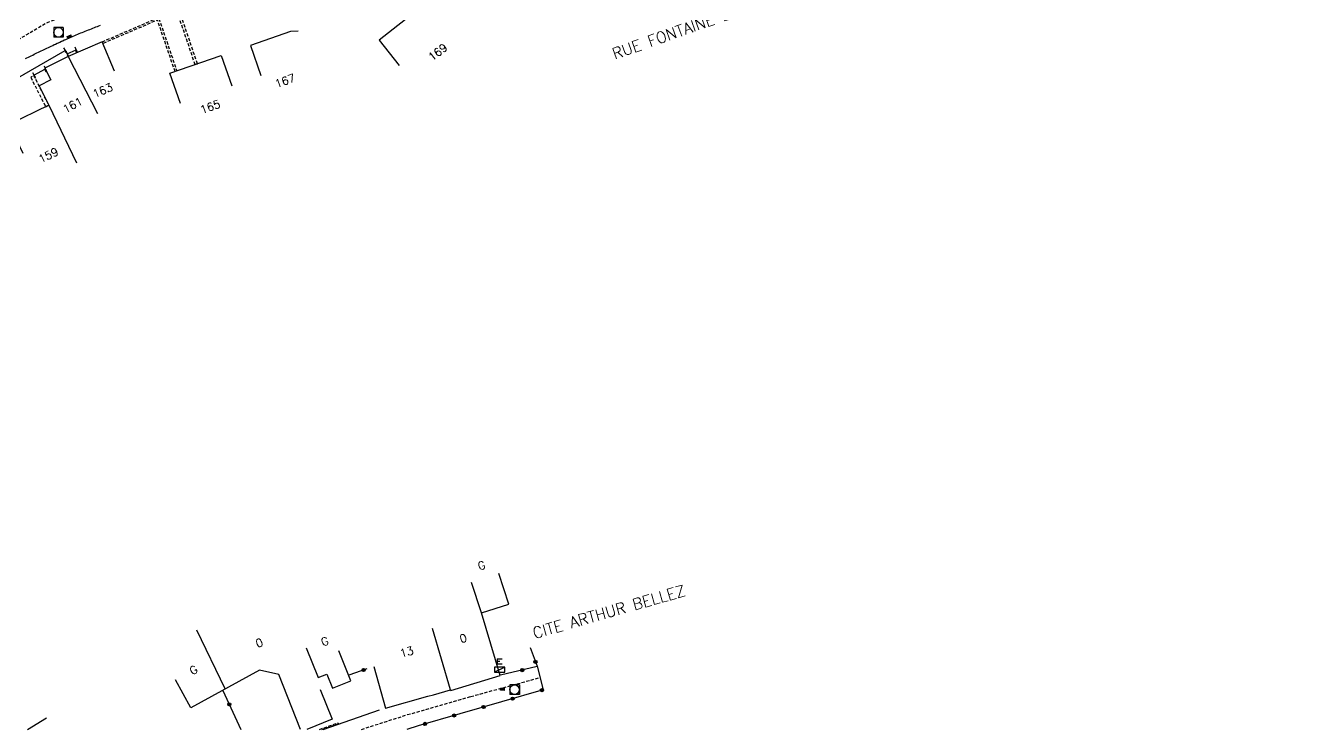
# Model space of a CAD drawing. Header units: millimetres. Extents: x 119599 to 140000, y 124063 to 129001.
# Drawn here: x 139207.2 to 139407.1, y 128000 to 128109.9 of the extents above; entities that cross this region are included whole.
import ezdxf
from ezdxf.enums import TextEntityAlignment as Align

# ---------------------------------------------------------------- set-up
doc = ezdxf.new("R2010")
doc.units = ezdxf.units.MM
doc.linetypes.add('DASHED', pattern=[0.75, 0.5, -0.25])
doc.layers.get('0').update_dxf_attribs({"linetype": 'CONTINUOUS'})
for name, color, linetype in [('W0001', 6, 'DASHED'), ('W0008', 7, 'CONTINUOUS'), ('W0100', 7, 'CONTINUOUS'), ('W0105', 7, 'CONTINUOUS'), ('W0112', 1, 'DASHED'), ('W0322', 7, 'CONTINUOUS'), ('W0400', 7, 'CONTINUOUS'), ('W0420', 7, 'CONTINUOUS'), ('W0430', 7, 'CONTINUOUS'), ('W0989', 7, 'CONTINUOUS'), ('W0991', 7, 'CONTINUOUS'), ('W1102', 7, 'CONTINUOUS')]:
    doc.layers.add(name, color=color, linetype=linetype)
doc.styles.get("Standard").update_dxf_attribs({"font": 'romans.shx', "width": 0.85})

# ---------------------------------------------------------------- blocks, each defined once
blk = doc.blocks.new('t105o')
for p, q in [((-0.5, 0), (0.5, 0)), ((0.5, 0), (0.2, 0.1)), ((0.5, 0), (0.2, -0.1))]:
    blk.add_line(p, q)
blk = doc.blocks.new('T400')
for p, q in [((-0.15, 0.3), (0.15, 0.3)), ((-0.15, -0.25), (-0.15, 0.3)), ((-0.15, 0.15), (0.15, 0.15)), ((-0.15, 0), (0.15, 0)), ((0.15, 0.3), (0.15, -0.25)), ((-0.15, -0.15), (0.15, -0.15)), ((-0.15, -0.25), (-0.15, -0.3)), ((-0.15, -0.3), (0.15, -0.3)), ((0.15, -0.3), (0.15, -0.25))]:
    blk.add_line(p, q)
blk = doc.blocks.new('T420')
for p, q in [((0.75, 0.75), (-0.75, 0.75)), ((-0.75, 0.75), (-0.75, -0.75)), ((0.75, 0.75), (0.75, -0.75)), ((0.75, -0.75), (-0.75, -0.75))]:
    blk.add_line(p, q)
blk.add_ellipse((0, 0), major_axis=(-0.53, 0.53), ratio=1, start_param=3.926991, end_param=10.210176)
blk = doc.blocks.new('T430')
at = {"flags": 128}
for points in [[(-0.4, 2.1), (0.4, 2.1)], [(-0.4, 2.1), (-0.4, 1.3)], [(0.8, 0.8), (-0.8, 0.8)], [(-0.8, 0.8), (-0.8, 0)], [(0.8, 0.8), (-0.8, 0)], [(-0.8, 0), (0.8, 0)], [(-0.4, 1.7), (0, 1.7)], [(-0.4, 1.3), (0.4, 1.3)], [(0.8, 0), (0.8, 0.8)]]:
    blk.add_lwpolyline(points, dxfattribs=at)
blk = doc.blocks.new('t322o')
at = {"color": 0, "linetype": 'Continuous'}
for radius in [0.25, 0.15]:
    blk.add_circle((0, 0), radius, dxfattribs=at)

msp = doc.modelspace()

# ---------------------------------------------------------------- linework, layer by layer
at = {"layer": 'W0001', "flags": 128}
msp.add_lwpolyline([(139563.02, 128239.66), (139436.82, 128193.35), (139395.59, 128178.28), (139241.5, 128121.95), (139210.69, 128110.34), (139206.44, 128107.86), (139200.22, 128104.4), (139185.68, 128095.07), (139175.07, 128088.1), (139130.89, 128058.94), (139123.69, 128054.1), (139120.53, 128051.87), (139117.35, 128049.53), (139113.85, 128046.61), (139110.55, 128043.64), (139107.81, 128040.96), (139104.23, 128037.07), (139100.81, 128033.05), (139097.46, 128028.67), (139094.39, 128024.27), (139091.96, 128020.44), (139088.6, 128014.49), (139086.7, 128010.5), (139084.15, 128004.07), (139082.63, 128000)], dxfattribs=at)
at = {"layer": 'W0001'}
msp.add_lwpolyline([(139259.69, 128000), (139266.88, 128002.3), (139276.75, 128005.12), (139287.66, 128008.12)], dxfattribs=at)
at = {"layer": 'W0008', "flags": 128}
msp.add_lwpolyline([(139207.24, 128104.71), (139207.46, 128104.82), (139207.68, 128104.93), (139207.91, 128105.04), (139208.13, 128105.15), (139208.35, 128105.26), (139208.57, 128105.37), (139208.79, 128105.48), (139209.02, 128105.59), (139209.24, 128105.7), (139209.46, 128105.81), (139209.69, 128105.92), (139209.91, 128106.03), (139210.13, 128106.13), (139210.36, 128106.24), (139210.58, 128106.35), (139210.8, 128106.45), (139211.03, 128106.56), (139211.25, 128106.67), (139211.48, 128106.77), (139211.7, 128106.88), (139211.93, 128106.98), (139212.15, 128107.09), (139212.38, 128107.19), (139212.6, 128107.29), (139212.83, 128107.4), (139213.06, 128107.5), (139213.29, 128107.61), (139213.52, 128107.71), (139213.76, 128107.81), (139213.99, 128107.91), (139214.22, 128108.01), (139214.45, 128108.11), (139214.69, 128108.21), (139214.92, 128108.31), (139215.16, 128108.41), (139215.39, 128108.51), (139215.63, 128108.61), (139215.86, 128108.7), (139216.1, 128108.8), (139216.33, 128108.89), (139216.57, 128108.99), (139216.8, 128109.08), (139217.04, 128109.18), (139217.28, 128109.27), (139217.51, 128109.36), (139217.75, 128109.46), (139217.98, 128109.55), (139218.22, 128109.64), (139218.46, 128109.74), (139218.69, 128109.83), (139218.93, 128109.92)], dxfattribs=at)
at = {"layer": 'W0008'}
msp.add_lwpolyline([(139253.69, 128000), (139262.51, 128003.05)], dxfattribs=at)
at = {"layer": 'W0100'}
msp.add_line((139278.43, 128018.18), (139276.88, 128022.94), dxfattribs=at)
at = {"layer": 'W0100', "flags": 128}
for points in [[(139273.03, 128114.31), (139269.93, 128118.23), (139266.43, 128115.47), (139268.77, 128112.52), (139262.48, 128107.56), (139265.58, 128103.63)], [(139221.15, 128102.72), (139219.19, 128107.32), (139213.87, 128105.05), (139210.26, 128103.19), (139211.2, 128101.37), (139209.38, 128100.43), (139210.88, 128097.42), (139204.67, 128094.44), (139206.83, 128089.94)], [(139249.8, 128108.96), (139248.59, 128108.94), (139242.35, 128106.77), (139243.99, 128102.05)], [(139201.54, 128099.16), (139213.42, 128105.98), (139213.72, 128105.47), (139215.12, 128106.08), (139215.27, 128105.73)], [(139231.42, 128097.68), (139229.78, 128102.41), (139237.8, 128105.19), (139239.43, 128100.46)], [(139208.54, 128102.11), (139210.33, 128103.11)]]:
    msp.add_lwpolyline(points, dxfattribs=at)
at = {"layer": 'W0100'}
for points in [[(139261.64, 128009.81), (139263.46, 128003.33), (139270.08, 128005.17), (139270.94, 128005.37), (139273.62, 128006.17), (139273.62, 128006.17), (139273.65, 128006.09), (139281.34, 128008.39), (139278.43, 128018.18), (139278.43, 128018.18), (139282.69, 128019.57), (139281.14, 128024.33)], [(139251.05, 128012.74), (139252.91, 128008.1), (139254.27, 128008.64), (139255.18, 128006.46), (139258.03, 128007.6), (139256.16, 128012.24)], [(139250.18, 128000), (139246.77, 128008.57), (139243.78, 128009.26), (139233.07, 128003.37), (139230.66, 128007.75)], [(139253.24, 128006.24), (139255.13, 128001.62), (139251.18, 128000)]]:
    msp.add_lwpolyline(points, dxfattribs=at)
at = {"layer": 'W0112'}
msp.add_line((139256.06, 128001.02), (139256.09, 128000.9), dxfattribs=at)
at = {"layer": 'W0112', "flags": 128}
for points in [[(139234.08, 128103.89), (139231.36, 128111.9), (139235.07, 128113.26), (139234.92, 128113.65), (139230.84, 128112.15), (139233.69, 128103.76)], [(139230.58, 128102.67), (139227.84, 128110.72), (139219.35, 128107.07), (139219.24, 128107.34), (139228.01, 128111.11), (139230.85, 128102.77)], [(139208.04, 128101.8), (139210.38, 128097.16), (139210.88, 128097.42), (139208.55, 128102.05)]]:
    msp.add_lwpolyline(points, close=True, dxfattribs=at)
at = {"layer": 'W0112'}
for points in [[(139253.15, 128000), (139256.06, 128001.02)], [(139253.52, 128000), (139256.09, 128000.9)]]:
    msp.add_lwpolyline(points, dxfattribs=at)
at = {"layer": 'W0322'}
for p, q in [((139257.78, 128008.51), (139260.6, 128009.48)), ((139287.11, 128009.8), (139281.41, 128008.45)), ((139238.07, 128006.08), (139240.83, 128000))]:
    msp.add_line(p, q, dxfattribs=at)
msp.add_lwpolyline([(139286.04, 128012.78), (139287.11, 128009.87), (139288.06, 128006.17), (139268.54, 128000.55), (139266.8, 128000)], dxfattribs=at)
at = {"layer": 'W1102'}
for p, q in [((139238.42, 128006.32), (139233.98, 128015.47)), ((139273.62, 128006.17), (139270.78, 128015.76)), ((139207.56, 128000), (139210.5, 128001.8))]:
    msp.add_line(p, q, dxfattribs=at)
at = {"layer": 'W1102', "flags": 128}
for points in [[(139213.87, 128105.05), (139218.45, 128096.16)], [(139210.88, 128097.42), (139215.2, 128088.41)]]:
    msp.add_lwpolyline(points, dxfattribs=at)

# ---------------------------------------------------------------- block references
at = {"layer": 'W0105'}
for p, rotation in [((139213.42, 128105.98), 301.2487541293849), ((139213.72, 128105.47), 298.810896279809), ((139215.12, 128106.08), 292.3821834598245), ((139210.33, 128103.11), 293.2040724149639), ((139208.54, 128102.11), 298.3710701583736)]:
    msp.add_blockref('t105o', p, dxfattribs=dict(at, rotation=rotation))
at = {"layer": 'W0322'}
for p, rotation in [((139260.03, 128009.28), 18.96354015750417), ((139284.8, 128009.25), 193.3626001298482), ((139286.86, 128010.55), 290.1994286667565), ((139287.87, 128006.12), 196.0603990893062), ((139239.05, 128003.92), 294.410126848368), ((139278.74, 128003.49), 196.0603990893062), ((139283.3, 128004.8), 196.0603990893062), ((139274.17, 128002.17), 196.0603990893062), ((139269.61, 128000.86), 196.0603990893062)]:
    msp.add_blockref('t322o', p, dxfattribs=dict(at, rotation=rotation))
at = {"layer": 'W0400'}
for p, rotation in [((139214.08, 128108.14), 113.4011568754925), ((139281.73, 128006.26), 90)]:
    msp.add_blockref('T400', p, dxfattribs=dict(at, rotation=rotation))
at = {"layer": 'W0420'}
for p in [(139212.38, 128108.79), (139283.6, 128006.21)]:
    msp.add_blockref('T420', p, dxfattribs=at)
at = {"layer": 'W0430'}
msp.add_blockref('T430', (139281.29, 128008.93), dxfattribs=at)

# ---------------------------------------------------------------- texts
at = {"layer": 'W0989'}
msp.add_text('RUE FONTAINE DE SPA', height=1.75, rotation=19.3635, dxfattribs=at).set_placement((139299.23, 128104.55))
msp.add_text('CITE ARTHUR BELLEZ', height=1.75, rotation=15.9509, dxfattribs=at).set_placement((139298.35, 128018.36), align=Align.MIDDLE)
at = {"layer": 'W0991'}
for s, rotation, p in [('169', 37.2823, (139271.61, 128105.71)), ('167', 19.1498, (139247.76, 128101.24)), ('163', 23.0924, (139219.28, 128099.74)), ('161', 28.8689, (139214.59, 128097.45)), ('165', 19.1076, (139236.08, 128097.18)), ('159', 25.6053, (139210.8, 128089.62)), ('G', 18.0144, (139278.44, 128025.58)), ('0', 19.7423, (139243.73, 128013.51)), ('G', 21.8747, (139253.97, 128013.73)), ('0', 15.5086, (139275.59, 128014.22)), ('13', 15.5086, (139266.75, 128012.09)), ('G', 28.8218, (139233.46, 128009.28))]:
    msp.add_text(s, height=1.25, rotation=rotation, dxfattribs=at).set_placement(p, align=Align.MIDDLE)

doc.saveas('drawing.dxf')
